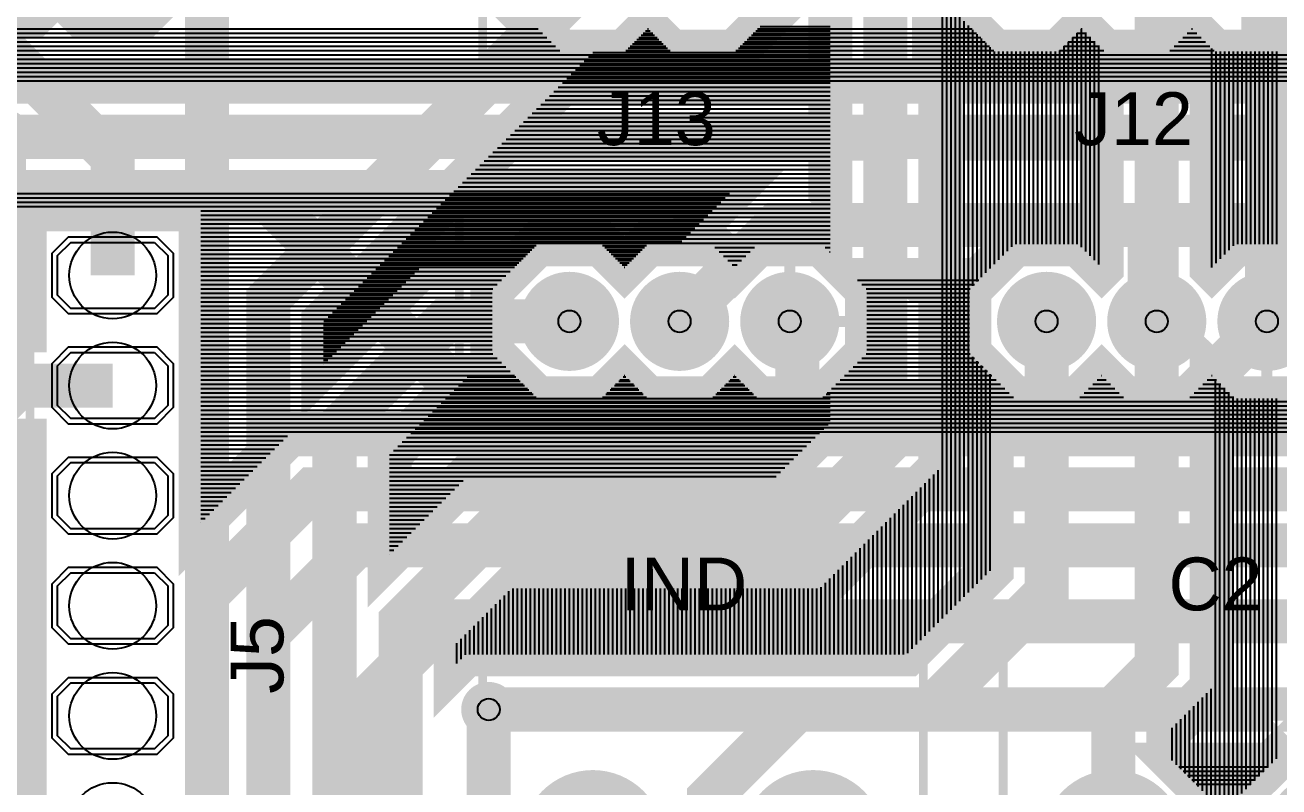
# Model space of a CAD drawing. Header units: centimetres. Extents: x -8.5 to 3.6, y -5.7 to 3.3.
# Drawn here: x -3.609 to -0.718, y 0.126 to 1.883 of the extents above; entities that cross this region are included whole.
import ezdxf

# ---------------------------------------------------------------- set-up
doc = ezdxf.new("R2010")
doc.units = ezdxf.units.CM
doc.layers.get('0').update_dxf_attribs({"linetype": 'CONTINUOUS'})

# ---------------------------------------------------------------- blocks, each defined once
blk = doc.blocks.new('EPAD')
at = {"const_width": 0.5}
blk.add_lwpolyline([(-0.25, 0, 1), (0.25, 0, 1)], format="xyb", close=True, dxfattribs=at)

msp = doc.modelspace()

# ---------------------------------------------------------------- linework, layer by layer
for points, const_width in [([(-1.886, -3.297), (-1.6256, -3.297), (-1.4224, -3.0938), (-1.4224, -0.508), (-2.54, -0.508), (-2.7432, -0.3048), (-2.7432, 0.508), (-2.54, 0.7112), (-1.8288, 0.7112), (-1.6256, 0.9144), (-1.6256, 2.54), (-1.905862, 2.820262), (-5.947, 2.820262), (-5.947, 2.322)], 0.1016), ([(-1.477799, 2.073647), (-1.477799, 1.926353), (-1.373647, 1.822201), (-1.226353, 1.822201), (-1.173, 1.875554), (-1.126999, 1.829553), (-1.126999, 1.324447), (-1.127, 1.324446), (-1.180353, 1.377799), (-1.327647, 1.377799), (-1.431799, 1.273647), (-1.431799, 1.126353), (-1.380999, 1.075553), (-1.380999, 0.627403), (-1.576604, 0.431798), (-2.592605, 0.431799), (-2.616201, 0.408203), (-2.616201, 0.455397), (-2.487397, 0.584201), (-1.776197, 0.584201), (-1.498601, 0.861797), (-1.498601, 2.592603)], 0.1016), ([(-1.752599, 2.487397), (-1.752599, 1.358045), (-1.772353, 1.377799), (-1.919647, 1.377799), (-1.973, 1.324446), (-2.026353, 1.377799), (-2.173647, 1.377799), (-2.227, 1.324446), (-2.280353, 1.377799), (-2.427647, 1.377799), (-2.478448, 1.326998), (-2.694204, 1.326998), (-2.921001, 1.100201), (-2.921001, 1.199397), (-2.298197, 1.822201), (-2.226353, 1.822201), (-2.173, 1.875554), (-2.119647, 1.822201), (-1.972353, 1.822201), (-1.868201, 1.926353), (-1.868201, 2.073647)], 0.1016), ([(-3.729386, 1.902901), (-3.592614, 1.902901), (-3.534, 1.961515), (-3.475386, 1.902901), (-3.338614, 1.902901), (-3.241901, 1.999614), (-3.241901, 2.136386), (-3.300515, 2.195), (-3.241901, 2.253614), (-3.241901, 2.390386), (-3.264516, 2.413001), (1.572997, 2.413001), (1.701801, 2.284197)], 0.1016), ([(-2.554, 1.746), (-1.792, 1.746), (-1.792, 2.381), (-2.554, 2.381), (-2.554, 1.746)], 0.02032), ([(-2.554, 1.746), (-1.792, 1.746), (-1.792, 2.381), (-2.554, 2.381), (-2.554, 1.746)], 0.02032), ([(-1.554, 1.746), (-0.538, 1.746), (-0.538, 2.381), (-1.554, 2.381), (-1.554, 1.746)], 0.02032), ([(-1.554, 1.746), (-0.538, 1.746), (-0.538, 2.381), (-1.554, 2.381), (-1.554, 1.746)], 0.02032), ([(1.701801, 2.284197), (1.701801, 1.357645), (1.681647, 1.377799), (1.534353, 1.377799), (1.481, 1.324446), (1.427647, 1.377799), (1.355803, 1.377799), (1.184203, 1.549399), (-0.201397, 1.549399), (-0.177801, 1.572995), (-0.177801, 1.678205), (-0.252195, 1.752599), (-3.710205, 1.752599)], 0.1016), ([(-3.407, -0.218), (-3.1894, -0.218), (-3.1894, 2.032), (-2.9862, 2.2352), (-2.2812, 2.2352), (-2.046, 2)], 0.1016), ([(-1.868201, 2.073647), (-1.868201, 1.926353), (-1.972353, 1.822201), (-2.119647, 1.822201), (-2.173, 1.875554), (-2.226353, 1.822201), (-2.373647, 1.822201), (-2.477799, 1.926353), (-2.477799, 2.073647), (-2.373647, 2.177799), (-2.226353, 2.177799), (-2.173, 2.124446), (-2.119647, 2.177799), (-1.972353, 2.177799), (-1.868201, 2.073647)], 0.1016), ([(-0.614201, 2.073647), (-0.614201, 1.926353), (-0.718353, 1.822201), (-0.865647, 1.822201), (-0.919, 1.875554), (-0.972353, 1.822201), (-1.119647, 1.822201), (-1.173, 1.875554), (-1.226353, 1.822201), (-1.373647, 1.822201), (-1.477799, 1.926353), (-1.477799, 2.073647), (-1.373647, 2.177799), (-1.226353, 2.177799), (-1.173, 2.124446), (-1.119647, 2.177799), (-0.972353, 2.177799), (-0.919, 2.124446), (-0.865647, 2.177799), (-0.718353, 2.177799), (-0.614201, 2.073647)], 0.1016), ([(-2.3, 2), (-3.048, 1.252), (-3.048, -0.472), (-3.407, -0.472)], 0.1016), ([(-1, 1.2), (-1, 1.954), (-1.046, 2)], 0.1016), ([(-0.634999, 1.340445), (-0.672353, 1.377799), (-0.819647, 1.377799), (-0.873, 1.324446), (-0.873001, 1.324447), (-0.873001, 1.829555), (-0.865647, 1.822201), (-0.718353, 1.822201), (-0.634999, 1.905555), (-0.634999, 1.340445)], 0.1016), ([(-0.746, 1.2), (-0.746, 1.954), (-0.792, 2)], 0.1016), ([(-0.792, 1.822201), (-0.792, 2)], 0.0254), ([(-0.792, 1.822201), (-0.792, 2)], 0.0254), ([(-5.17, 1.5), (-5.17, 1.8288), (-3.6576, 1.8288), (-3.407, 1.5782), (-3.407, 1.306)], 0.1016), ([(-3.6576, 1.6256), (-3.6576, 1.016), (-5.3, -0.6264), (-5.3, -5.1)], 0.1016), ([(-0.3048, 1.6256), (-3.6576, 1.6256)], 0.1016), ([(-2.608, 0.946), (-1.592, 0.946), (-1.592, 1.581), (-2.608, 1.581), (-2.608, 0.946)], 0.02032), ([(-2.608, 0.946), (-1.592, 0.946), (-1.592, 1.581), (-2.608, 1.581), (-2.608, 0.946)], 0.02032), ([(-1.508, 0.946), (-0.492, 0.946), (-0.492, 1.581), (-1.508, 1.581), (-1.508, 0.946)], 0.02032), ([(-1.508, 0.946), (-0.492, 0.946), (-0.492, 1.581), (-1.508, 1.581), (-1.508, 0.946)], 0.02032), ([(-4.662, 1.5), (-4.662, 1.2192), (-3.8608, 1.2192), (-3.6015, 1.4785), (-3.048, 1.4785), (-2.5855, 1.016), (-1.8288, 1.016)], 0.1016), ([(-3.710205, 1.498601), (-1.981001, 1.498601), (-2.101803, 1.377799), (-2.173647, 1.377799), (-2.227, 1.324446), (-2.280353, 1.377799), (-2.427647, 1.377799), (-2.531799, 1.273647), (-2.531799, 1.126353), (-2.427647, 1.022201), (-2.280353, 1.022201), (-2.227, 1.075554), (-2.173647, 1.022201), (-2.026353, 1.022201), (-1.973, 1.075554), (-1.919647, 1.022201), (-1.772353, 1.022201), (-1.668201, 1.126353), (-1.668201, 1.273647), (-1.689955, 1.295401), (-1.410045, 1.295401), (-1.431799, 1.273647), (-1.431799, 1.126353), (-1.327647, 1.022201), (-1.180353, 1.022201), (-1.127, 1.075554), (-1.073647, 1.022201), (-0.926353, 1.022201), (-0.873, 1.075554), (-0.819647, 1.022201), (-0.672353, 1.022201), (-0.568201, 1.126353)], 0.1016), ([(0.372997, 0.939799), (-2.999003, 0.939799), (-3.203801, 0.735001), (-3.203801, 1.458399), (-3.610199, 1.458399), (-3.610199, 1.178999), (-4.696197, 1.178999)], 0.1016), ([(-2.608, 1.454), (-1.592, 1.454)], 0.02032), ([(-2.608, 1.454), (-1.592, 1.454)], 0.02032), ([(-1.016, 1.4224), (-1.8776, 1.4224), (-2.1, 1.2)], 0.1016), ([(-1.508, 1.454), (-0.492, 1.454)], 0.02032), ([(-1.508, 1.454), (-0.492, 1.454)], 0.02032), ([(-1.016, 1.4224), (0.154001, 1.4224)], 0.1016), ([(-1.016, 1.2192), (-1.016, 1.4224)], 0.1016), ([(-3.5975, -0.599), (-3.2165, -0.599), (-3.2165, 1.433), (-3.5975, 1.433), (-3.5975, -0.599)], 0.02032), ([(-3.5975, -0.599), (-3.2165, -0.599), (-3.2165, 1.433), (-3.5975, 1.433), (-3.5975, -0.599)], 0.02032), ([(-1.846, 1.377799), (-1.846, 1.2)], 0.0254), ([(-0.746, 1.377799), (-0.746, 1.2)], 0.0254), ([(-4.916, 1.2192), (-4.7488, 1.052), (-3.407, 1.052)], 0.1016), ([(-2.354, 1.2), (-2.6416, 1.2), (-2.8956, 0.946), (-2.8956, -0.6551), (-4.3688, -0.6551), (-4.3688, -1.1176), (-4.1656, -1.3208), (-3.8608, -1.3208), (-3.6576, -1.524), (-3.6576, -2.504), (-3.407, -2.504)], 0.1016), ([(1.1, 1.2), (0.8128, 1.2), (0.4256, 0.8128), (-2.9464, 0.8128), (-3.1894, 0.5698), (-3.1894, -0.6364), (-3.7592, -0.6364), (-3.9624, -0.8396), (-3.9624, -1.524), (-3.7444, -1.742), (-3.407, -1.742)], 0.1016), ([(2.3, 1.2), (2.3, 0.9144), (2.06905, 0.68345), (-2.8448, 0.68345), (-3.048, 0.48025), (-3.048, -0.7754), (-3.556, -0.7754), (-3.7592, -0.9786), (-3.7592, -1.488), (-3.407, -1.488)], 0.1016), ([(-2.54, 0.3048), (-1.524, 0.3048), (-1.254, 0.5748), (-1.254, 1.2)], 0.1016), ([(-1.8288, 1.2), (-1.846, 1.2)], 0.1016), ([(-0.746, 1.2), (-0.93, 1.016), (-1.8288, 1.016)], 0.1016), ([(-1.8288, 1.2), (-1.8288, 1.016)], 0.1016), ([(-1, 1.2), (-1, 0.4064), (-1.1, 0.3064), (-1.1, 0)], 0.1016), ([(-1, 1.2), (-1.016, 1.2), (-1.016, 1.2192)], 0.1016), ([(-1.668201, 1.2), (-1.846, 1.2)], 0.0254), ([(-1.846, 1.022201), (-1.846, 1.2)], 0.0254), ([(-1.846, 1.022201), (-1.846, 1.2)], 0.0254), ([(-0.819647, 1.022201), (-0.672353, 1.022201), (-0.634999, 1.059555), (-0.634999, 0.252195), (-0.611403, 0.228599), (-0.686689, 0.228599), (-0.820599, 0.094689), (-0.820599, -0.094689), (-0.737487, -0.177801), (-0.763803, -0.177801), (-0.9144, -0.328398), (-1.014199, -0.228599), (-1.005311, -0.228599), (-0.871401, -0.094689), (-0.871401, 0.094689), (-0.973001, 0.196289), (-0.973001, 0.253797), (-0.873002, 0.353796), (-0.873002, 0.4064), (-0.873, 1.075554), (-0.819647, 1.022201)], 0.1016), ([(-0.568201, 1.2), (-0.746, 1.2)], 0.0254), ([(-0.746, 1.022201), (-0.746, 1.2)], 0.0254), ([(-0.746, 1.022201), (-0.746, 1.2)], 0.0254), ([(-1.919647, 1.022201), (-1.772353, 1.022201), (-1.752599, 1.041955), (-1.752599, 0.967003), (-1.881403, 0.838199), (-2.592603, 0.838199), (-2.768601, 0.662201), (-2.768601, 0.893397), (-2.588996, 1.073002), (-2.478448, 1.073002), (-2.427647, 1.022201), (-2.280353, 1.022201), (-2.227, 1.075554), (-2.173647, 1.022201), (-2.026353, 1.022201), (-1.973, 1.075554), (-1.919647, 1.022201)], 0.1016), ([(-4.801403, 0.925001), (-3.610199, 0.925001), (-3.610199, -0.509401), (-3.811803, -0.509401)], 0.1016), ([(0.1016, 0.508), (-2.6416, 0.508), (-2.8448, 0.3048), (-2.8448, -0.9144), (-3.1496, -1.2192), (-3.1496, -1.996), (-3.407, -1.996)], 0.1016), ([(-2.554, 0.508), (-2.554, -0.508)], 0.02032), ([(-2.554, 0.508), (-1.538, 0.508)], 0.02032), ([(-2.554, 0.508), (-2.554, -0.508)], 0.02032), ([(-2.554, 0.508), (-1.538, 0.508)], 0.02032), ([(-1.538, 0.508), (-1.538, -0.508)], 0.02032), ([(-1.538, 0.508), (-1.538, -0.508)], 0.02032), ([(-1.354, 0.508), (-1.354, -0.508)], 0.02032), ([(-1.354, 0.508), (-0.338, 0.508)], 0.02032), ([(-1.354, 0.508), (-1.354, -0.508)], 0.02032), ([(-1.354, 0.508), (-0.338, 0.508)], 0.02032), ([(-2.54, 0.3048), (-2.54, -1.1176), (-2.9464, -1.524), (-2.9464, -2.032), (-3.1644, -2.25), (-3.407, -2.25)], 0.1016), ([(-0.508, 0.3048), (-1.8288, 0.3048), (-2.032, 0.1016), (-2.032, -0.508), (-2.3368, -0.8128), (-2.3368, -1.524)], 0.1016), ([(-0.871401, -0.094689), (-0.871401, 0.094689), (-0.954513, 0.177801), (-0.737487, 0.177801), (-0.820599, 0.094689), (-0.820599, -0.094689)], 0.1016)]:
    msp.add_lwpolyline(points, dxfattribs=dict(const_width=const_width))
for points in [[(-1.493801, 0.514601), (-1.493801, 2.83094)], [(-1.483801, 0.524601), (-1.483801, 2.83094)], [(-1.473801, 0.534601), (-1.473801, 1.922355)], [(-1.463801, 0.544601), (-1.463801, 1.912355)], [(-1.914353, 1.880201), (-1.752599, 1.880201)], [(-1.453801, 0.554601), (-1.453801, 1.902355)], [(-1.443801, 0.564601), (-1.443801, 1.892355)], [(-1.433801, 0.574601), (-1.433801, 1.882355)], [(-3.948952, 1.854446), (-2.405892, 1.854446)], [(-3.938952, 1.864446), (-2.415892, 1.864446)], [(-3.928952, 1.874446), (-2.425892, 1.874446)], [(-2.198353, 1.850201), (-2.147647, 1.850201)], [(-2.194108, 1.854446), (-2.151892, 1.854446)], [(-2.188353, 1.860201), (-2.157647, 1.860201)], [(-2.184108, 1.864446), (-2.161892, 1.864446)], [(-2.178353, 1.870201), (-2.167647, 1.870201)], [(-2.174108, 1.874446), (-2.171892, 1.874446)], [(-1.944353, 1.850201), (-1.752599, 1.850201)], [(-1.940108, 1.854446), (-1.405892, 1.854446)], [(-1.934353, 1.860201), (-1.752599, 1.860201)], [(-1.930108, 1.864446), (-1.415892, 1.864446)], [(-1.924353, 1.870201), (-1.752599, 1.870201)], [(-1.920108, 1.874446), (-1.425892, 1.874446)], [(-1.423801, 1.281645), (-1.423801, 1.872355)], [(-1.413801, 1.291645), (-1.413801, 1.862355)], [(-1.403801, 1.301645), (-1.403801, 1.852355)], [(-1.194108, 1.854446), (-1.151892, 1.854446)], [(-1.193801, 1.377799), (-1.193801, 1.854753)], [(-1.184108, 1.864446), (-1.161892, 1.864446)], [(-1.183801, 1.377799), (-1.183801, 1.864753)], [(-1.174108, 1.874446), (-1.171892, 1.874446)], [(-1.173801, 1.371247), (-1.173801, 1.874753)], [(-1.163801, 1.361247), (-1.163801, 1.866355)], [(-1.153801, 1.351247), (-1.153801, 1.856355)], [(-0.940108, 1.854446), (-0.897892, 1.854446)], [(-0.930108, 1.864446), (-0.907892, 1.864446)], [(-0.920108, 1.874446), (-0.917892, 1.874446)], [(-3.978952, 1.824446), (-2.375892, 1.824446)], [(-3.968952, 1.834446), (-2.385892, 1.834446)], [(-3.958952, 1.844446), (-2.395892, 1.844446)], [(-2.224108, 1.824446), (-2.121892, 1.824446)], [(-2.218353, 1.830201), (-2.127647, 1.830201)], [(-2.214108, 1.834446), (-2.131892, 1.834446)], [(-2.208353, 1.840201), (-2.137647, 1.840201)], [(-2.204108, 1.844446), (-2.141892, 1.844446)], [(-1.970108, 1.824446), (-1.375892, 1.824446)], [(-1.964353, 1.830201), (-1.752599, 1.830201)], [(-1.960108, 1.834446), (-1.385892, 1.834446)], [(-1.954353, 1.840201), (-1.752599, 1.840201)], [(-1.950108, 1.844446), (-1.395892, 1.844446)], [(-1.393801, 1.311645), (-1.393801, 1.842355)], [(-1.383801, 1.321645), (-1.383801, 1.832355)], [(-1.373801, 1.331645), (-1.373801, 1.822355)], [(-1.363801, 1.341645), (-1.363801, 1.822201)], [(-1.353801, 1.351645), (-1.353801, 1.822201)], [(-1.343801, 1.361645), (-1.343801, 1.822201)], [(-1.333801, 1.371645), (-1.333801, 1.822201)], [(-1.323801, 1.377799), (-1.323801, 1.822201)], [(-1.313801, 1.377799), (-1.313801, 1.822201)], [(-1.303801, 1.377799), (-1.303801, 1.822201)], [(-1.293801, 1.377799), (-1.293801, 1.822201)], [(-1.283801, 1.377799), (-1.283801, 1.822201)], [(-1.273801, 1.377799), (-1.273801, 1.822201)], [(-1.263801, 1.377799), (-1.263801, 1.822201)], [(-1.253801, 1.377799), (-1.253801, 1.822201)], [(-1.243801, 1.377799), (-1.243801, 1.822201)], [(-1.233801, 1.377799), (-1.233801, 1.822201)], [(-1.224108, 1.824446), (-1.121892, 1.824446)], [(-1.223801, 1.377799), (-1.223801, 1.824753)], [(-1.214108, 1.834446), (-1.131892, 1.834446)], [(-1.213801, 1.377799), (-1.213801, 1.834753)], [(-1.204108, 1.844446), (-1.141892, 1.844446)], [(-1.203801, 1.377799), (-1.203801, 1.844753)], [(-1.143801, 1.341247), (-1.143801, 1.846355)], [(-1.133801, 1.331247), (-1.133801, 1.836355)], [(-0.970108, 1.824446), (-0.867892, 1.824446)], [(-0.960108, 1.834446), (-0.877892, 1.834446)], [(-0.950108, 1.844446), (-0.887892, 1.844446)], [(-0.873001, 1.324447), (-0.873001, 1.829555)], [(-0.863001, 1.334445), (-0.863001, 1.822201)], [(-0.853001, 1.344445), (-0.853001, 1.822201)], [(-0.843001, 1.354445), (-0.843001, 1.822201)], [(-0.833001, 1.364445), (-0.833001, 1.822201)], [(-0.823001, 1.374445), (-0.823001, 1.822201)], [(-0.813001, 1.377799), (-0.813001, 1.822201)], [(-0.803001, 1.377799), (-0.803001, 1.822201)], [(-0.793001, 1.377799), (-0.793001, 1.822201)], [(-0.783001, 1.377799), (-0.783001, 1.822201)], [(-0.773001, 1.377799), (-0.773001, 1.822201)], [(-0.763001, 1.377799), (-0.763001, 1.822201)], [(-0.753001, 1.377799), (-0.753001, 1.822201)], [(-0.743001, 1.377799), (-0.743001, 1.822201)], [(-0.733001, 1.377799), (-0.733001, 1.822201)], [(-0.723001, 1.377799), (-0.723001, 1.822201)], [(-4.008952, 1.794446), (1.701801, 1.794446)], [(-3.998952, 1.804446), (1.701801, 1.804446)], [(-3.988952, 1.814446), (1.701801, 1.814446)], [(-2.320197, 1.800201), (-1.752599, 1.800201)], [(-2.310197, 1.810201), (-1.752599, 1.810201)], [(-2.300197, 1.820201), (-1.752599, 1.820201)], [(-4.038952, 1.764446), (1.701801, 1.764446)], [(-4.028952, 1.774446), (1.701801, 1.774446)], [(-4.018952, 1.784446), (1.701801, 1.784446)], [(-2.350197, 1.770201), (-1.752599, 1.770201)], [(-2.340197, 1.780201), (-1.752599, 1.780201)], [(-2.330197, 1.790201), (-1.752599, 1.790201)], [(-4.048952, 1.754446), (1.701801, 1.754446)], [(-2.380197, 1.740201), (-1.752599, 1.740201)], [(-2.370197, 1.750201), (-1.752599, 1.750201)], [(-2.360197, 1.760201), (-1.752599, 1.760201)], [(-2.410197, 1.710201), (-1.752599, 1.710201)], [(-2.400197, 1.720201), (-1.752599, 1.720201)], [(-2.390197, 1.730201), (-1.752599, 1.730201)], [(-2.440197, 1.680201), (-1.752599, 1.680201)], [(-2.430197, 1.690201), (-1.752599, 1.690201)], [(-2.420197, 1.700201), (-1.752599, 1.700201)], [(-2.470197, 1.650201), (-1.752599, 1.650201)], [(-2.460197, 1.660201), (-1.752599, 1.660201)], [(-2.450197, 1.670201), (-1.752599, 1.670201)], [(-2.500197, 1.620201), (-1.752599, 1.620201)], [(-2.490197, 1.630201), (-1.752599, 1.630201)], [(-2.480197, 1.640201), (-1.752599, 1.640201)], [(-2.530197, 1.590201), (-1.752599, 1.590201)], [(-2.520197, 1.600201), (-1.752599, 1.600201)], [(-2.510197, 1.610201), (-1.752599, 1.610201)], [(-2.550197, 1.570201), (-1.752599, 1.570201)], [(-2.540197, 1.580201), (-1.752599, 1.580201)], [(-2.580197, 1.540201), (-1.752599, 1.540201)], [(-2.570197, 1.550201), (-1.752599, 1.550201)], [(-2.560197, 1.560201), (-1.752599, 1.560201)], [(-2.610197, 1.510201), (-1.752599, 1.510201)], [(-2.600197, 1.520201), (-1.752599, 1.520201)], [(-2.590197, 1.530201), (-1.752599, 1.530201)], [(-3.747601, 1.495001), (-1.984601, 1.495001)], [(-3.747601, 1.485001), (-1.994601, 1.485001)], [(-3.747601, 1.475001), (-2.004601, 1.475001)], [(-2.640197, 1.480201), (-1.752599, 1.480201)], [(-2.630197, 1.490201), (-1.752599, 1.490201)], [(-2.620197, 1.500201), (-1.752599, 1.500201)], [(-3.747601, 1.465001), (-2.014601, 1.465001)], [(-3.203801, 1.455001), (-2.024601, 1.455001)], [(-2.670197, 1.450201), (-1.752599, 1.450201)], [(-2.660197, 1.460201), (-1.752599, 1.460201)], [(-2.650197, 1.470201), (-1.752599, 1.470201)], [(-3.203801, 1.445001), (-2.034601, 1.445001)], [(-3.203801, 1.435001), (-2.044601, 1.435001)], [(-3.203801, 1.425001), (-2.054601, 1.425001)], [(-2.700197, 1.420201), (-1.752599, 1.420201)], [(-2.690197, 1.430201), (-1.752599, 1.430201)], [(-2.680197, 1.440201), (-1.752599, 1.440201)], [(-3.203801, 1.415001), (-2.064601, 1.415001)], [(-3.203801, 1.405001), (-2.074601, 1.405001)], [(-3.203801, 1.395001), (-2.084601, 1.395001)], [(-2.730197, 1.390201), (-1.752599, 1.390201)], [(-2.720197, 1.400201), (-1.752599, 1.400201)], [(-2.710197, 1.410201), (-1.752599, 1.410201)], [(-3.203801, 1.385001), (-2.094601, 1.385001)], [(-3.203801, 1.375001), (-2.430445, 1.375001)], [(-3.203801, 1.365001), (-2.440445, 1.365001)], [(-2.760197, 1.360201), (-2.445245, 1.360201)], [(-2.750197, 1.370201), (-2.435245, 1.370201)], [(-2.740197, 1.380201), (-1.752599, 1.380201)], [(-2.277555, 1.375001), (-2.176445, 1.375001)], [(-2.272755, 1.370201), (-2.181245, 1.370201)], [(-2.267555, 1.365001), (-2.186445, 1.365001)], [(-2.262755, 1.360201), (-2.191245, 1.360201)], [(-2.018755, 1.370201), (-1.927245, 1.370201)], [(-2.008755, 1.360201), (-1.937245, 1.360201)], [(-1.764755, 1.370201), (-1.752599, 1.370201)], [(-1.754755, 1.360201), (-1.752599, 1.360201)], [(-3.203801, 1.355001), (-2.450445, 1.355001)], [(-3.203801, 1.345001), (-2.460445, 1.345001)], [(-3.203801, 1.335001), (-2.470445, 1.335001)], [(-2.790197, 1.330201), (-2.475245, 1.330201)], [(-2.780197, 1.340201), (-2.465245, 1.340201)], [(-2.770197, 1.350201), (-2.455245, 1.350201)], [(-2.257555, 1.355001), (-2.196445, 1.355001)], [(-2.252755, 1.350201), (-2.201245, 1.350201)], [(-2.247555, 1.345001), (-2.206445, 1.345001)], [(-2.242755, 1.340201), (-2.211245, 1.340201)], [(-2.237555, 1.335001), (-2.216445, 1.335001)], [(-2.232755, 1.330201), (-2.221245, 1.330201)], [(-1.998755, 1.350201), (-1.947245, 1.350201)], [(-1.988755, 1.340201), (-1.957245, 1.340201)], [(-1.978755, 1.330201), (-1.967245, 1.330201)], [(-3.203801, 1.325001), (-2.480445, 1.325001)], [(-3.203801, 1.315001), (-2.490445, 1.315001)], [(-3.203801, 1.305001), (-2.500445, 1.305001)], [(-2.810197, 1.310201), (-2.711001, 1.310201)], [(-2.800197, 1.320201), (-2.701001, 1.320201)], [(-2.227555, 1.325001), (-2.226445, 1.325001)], [(-3.203801, 1.295001), (-2.510445, 1.295001)], [(-3.203801, 1.285001), (-2.520445, 1.285001)], [(-3.203801, 1.275001), (-2.530445, 1.275001)], [(-2.840197, 1.280201), (-2.741001, 1.280201)], [(-2.830197, 1.290201), (-2.731001, 1.290201)], [(-2.820197, 1.300201), (-2.721001, 1.300201)], [(-1.689555, 1.295001), (-1.410445, 1.295001)], [(-1.679555, 1.285001), (-1.420445, 1.285001)], [(-1.669555, 1.275001), (-1.430445, 1.275001)], [(-3.203801, 1.265001), (-2.531799, 1.265001)], [(-3.203801, 1.255001), (-2.531799, 1.255001)], [(-3.203801, 1.245001), (-2.531799, 1.245001)], [(-2.870197, 1.250201), (-2.771001, 1.250201)], [(-2.860197, 1.260201), (-2.761001, 1.260201)], [(-2.850197, 1.270201), (-2.751001, 1.270201)], [(-1.668201, 1.265001), (-1.431799, 1.265001)], [(-1.668201, 1.255001), (-1.431799, 1.255001)], [(-1.668201, 1.245001), (-1.431799, 1.245001)], [(-3.203801, 1.235001), (-2.531799, 1.235001)], [(-3.203801, 1.225001), (-2.531799, 1.225001)], [(-3.203801, 1.215001), (-2.531799, 1.215001)], [(-2.900197, 1.220201), (-2.801001, 1.220201)], [(-2.890197, 1.230201), (-2.791001, 1.230201)], [(-2.880197, 1.240201), (-2.781001, 1.240201)], [(-1.668201, 1.235001), (-1.431799, 1.235001)], [(-1.668201, 1.225001), (-1.431799, 1.225001)], [(-1.668201, 1.215001), (-1.431799, 1.215001)], [(-3.203801, 1.205001), (-2.531799, 1.205001)], [(-3.203801, 1.195001), (-2.531799, 1.195001)], [(-2.921001, 1.190201), (-2.831001, 1.190201)], [(-2.920197, 1.200201), (-2.821001, 1.200201)], [(-2.910197, 1.210201), (-2.811001, 1.210201)], [(-1.668201, 1.205001), (-1.431799, 1.205001)], [(-1.668201, 1.195001), (-1.431799, 1.195001)], [(-3.203801, 1.185001), (-2.531799, 1.185001)], [(-3.203801, 1.175001), (-2.531799, 1.175001)], [(-3.203801, 1.165001), (-2.531799, 1.165001)], [(-2.921001, 1.180201), (-2.841001, 1.180201)], [(-2.921001, 1.170201), (-2.851001, 1.170201)], [(-2.921001, 1.160201), (-2.861001, 1.160201)], [(-1.668201, 1.185001), (-1.431799, 1.185001)], [(-1.668201, 1.175001), (-1.431799, 1.175001)], [(-1.668201, 1.165001), (-1.431799, 1.165001)], [(-3.203801, 1.155001), (-2.531799, 1.155001)], [(-3.203801, 1.145001), (-2.531799, 1.145001)], [(-3.203801, 1.135001), (-2.531799, 1.135001)], [(-2.921001, 1.150201), (-2.871001, 1.150201)], [(-2.921001, 1.140201), (-2.881001, 1.140201)], [(-2.921001, 1.130201), (-2.891001, 1.130201)], [(-1.668201, 1.155001), (-1.431799, 1.155001)], [(-1.668201, 1.145001), (-1.431799, 1.145001)], [(-1.668201, 1.135001), (-1.431799, 1.135001)], [(-3.203801, 1.125001), (-2.530447, 1.125001)], [(-3.203801, 1.115001), (-2.520447, 1.115001)], [(-3.203801, 1.105001), (-2.510447, 1.105001)], [(-2.921001, 1.120201), (-2.901001, 1.120201)], [(-2.921001, 1.110201), (-2.911001, 1.110201)], [(-2.921001, 1.100201), (-2.921001, 1.100201)], [(-1.689553, 1.105001), (-1.410447, 1.105001)], [(-1.679553, 1.115001), (-1.420447, 1.115001)], [(-1.669553, 1.125001), (-1.430447, 1.125001)], [(-1.423801, 0.584601), (-1.423801, 1.118355)], [(-1.413801, 0.594601), (-1.413801, 1.108355)], [(-3.203801, 1.095001), (-2.500447, 1.095001)], [(-3.203801, 1.085001), (-2.490447, 1.085001)], [(-3.203801, 1.075001), (-2.480447, 1.075001)], [(-2.589797, 1.072201), (-2.477647, 1.072201)], [(-2.230353, 1.072201), (-2.223647, 1.072201)], [(-2.227553, 1.075001), (-2.226447, 1.075001)], [(-2.227, 1.075554), (-2.227, 1.075554)], [(-1.976353, 1.072201), (-1.969647, 1.072201)], [(-1.973553, 1.075001), (-1.972447, 1.075001)], [(-1.973, 1.075554), (-1.973, 1.075554)], [(-1.719553, 1.075001), (-1.380447, 1.075001)], [(-1.709553, 1.085001), (-1.390447, 1.085001)], [(-1.699553, 1.095001), (-1.400447, 1.095001)], [(-1.403801, 0.604601), (-1.403801, 1.098355)], [(-1.393801, 0.614601), (-1.393801, 1.088355)], [(-1.383801, 0.624601), (-1.383801, 1.078355)], [(-1.127553, 1.075001), (-1.126447, 1.075001)], [(-0.873553, 1.075001), (-0.872447, 1.075001)], [(-3.203801, 1.065001), (-2.470447, 1.065001)], [(-3.203801, 1.055001), (-2.460447, 1.055001)], [(-3.203801, 1.045001), (-2.450447, 1.045001)], [(-2.619797, 1.042201), (-2.447647, 1.042201)], [(-2.609797, 1.052201), (-2.457647, 1.052201)], [(-2.599797, 1.062201), (-2.467647, 1.062201)], [(-2.260353, 1.042201), (-2.193647, 1.042201)], [(-2.257553, 1.045001), (-2.196447, 1.045001)], [(-2.250353, 1.052201), (-2.203647, 1.052201)], [(-2.247553, 1.055001), (-2.206447, 1.055001)], [(-2.240353, 1.062201), (-2.213647, 1.062201)], [(-2.237553, 1.065001), (-2.216447, 1.065001)], [(-2.006353, 1.042201), (-1.939647, 1.042201)], [(-2.003553, 1.045001), (-1.942447, 1.045001)], [(-1.996353, 1.052201), (-1.949647, 1.052201)], [(-1.993553, 1.055001), (-1.952447, 1.055001)], [(-1.986353, 1.062201), (-1.959647, 1.062201)], [(-1.983553, 1.065001), (-1.962447, 1.065001)], [(-1.749553, 1.045001), (-1.350447, 1.045001)], [(-1.739553, 1.055001), (-1.360447, 1.055001)], [(-1.729553, 1.065001), (-1.370447, 1.065001)], [(-1.157553, 1.045001), (-1.096447, 1.045001)], [(-1.147553, 1.055001), (-1.106447, 1.055001)], [(-1.137553, 1.065001), (-1.116447, 1.065001)], [(-0.903553, 1.045001), (-0.842447, 1.045001)], [(-0.893553, 1.055001), (-0.852447, 1.055001)], [(-0.883553, 1.065001), (-0.862447, 1.065001)], [(-0.864199, -0.278197), (-0.864199, 1.066753)], [(-0.854199, -0.268197), (-0.854199, 1.056753)], [(-0.844199, -0.258197), (-0.844199, 1.046753)], [(-3.203801, 1.035001), (-2.440447, 1.035001)], [(-3.203801, 1.025001), (-2.430447, 1.025001)], [(-3.203801, 1.015001), (0.448199, 1.015001)], [(-2.649797, 1.012201), (-1.752599, 1.012201)], [(-2.639797, 1.022201), (-1.752599, 1.022201)], [(-2.629797, 1.032201), (-2.437647, 1.032201)], [(-2.277553, 1.025001), (-2.176447, 1.025001)], [(-2.270353, 1.032201), (-2.183647, 1.032201)], [(-2.267553, 1.035001), (-2.186447, 1.035001)], [(-2.023553, 1.025001), (-1.922447, 1.025001)], [(-2.016353, 1.032201), (-1.929647, 1.032201)], [(-2.013553, 1.035001), (-1.932447, 1.035001)], [(-1.769553, 1.025001), (-1.330447, 1.025001)], [(-1.762353, 1.032201), (-1.752599, 1.032201)], [(-1.759553, 1.035001), (-1.340447, 1.035001)], [(-1.177553, 1.025001), (-1.076447, 1.025001)], [(-1.167553, 1.035001), (-1.086447, 1.035001)], [(-0.923553, 1.025001), (-0.822447, 1.025001)], [(-0.913553, 1.035001), (-0.832447, 1.035001)], [(-0.834199, -0.248197), (-0.834199, 1.036753)], [(-0.824199, -0.238197), (-0.824199, 1.026753)], [(-0.814199, 0.101089), (-0.814199, 1.022201)], [(-0.804199, 0.111089), (-0.804199, 1.022201)], [(-0.794199, 0.121089), (-0.794199, 1.022201)], [(-0.784199, 0.131089), (-0.784199, 1.022201)], [(-0.774199, 0.141089), (-0.774199, 1.022201)], [(-0.764199, 0.151089), (-0.764199, 1.022201)], [(-0.754199, 0.161089), (-0.754199, 1.022201)], [(-0.744199, 0.171089), (-0.744199, 1.022201)], [(-0.734199, 0.181089), (-0.734199, 1.022201)], [(-0.724199, 0.191089), (-0.724199, 1.022201)], [(-3.203801, 1.005001), (0.438199, 1.005001)], [(-3.203801, 0.995001), (0.428199, 0.995001)], [(-3.203801, 0.985001), (0.418199, 0.985001)], [(-2.669797, 0.992201), (-1.752599, 0.992201)], [(-2.659797, 1.002201), (-1.752599, 1.002201)], [(-3.203801, 0.975001), (0.408199, 0.975001)], [(-3.203801, 0.965001), (0.398199, 0.965001)], [(-3.203801, 0.955001), (0.388199, 0.955001)], [(-2.699797, 0.962201), (-1.757401, 0.962201)], [(-2.689797, 0.972201), (-1.752599, 0.972201)], [(-2.679797, 0.982201), (-1.752599, 0.982201)], [(-3.203801, 0.945001), (0.378199, 0.945001)], [(-3.203801, 0.935001), (-3.003801, 0.935001)], [(-3.203801, 0.925001), (-3.013801, 0.925001)], [(-2.729797, 0.932201), (-1.787401, 0.932201)], [(-2.719797, 0.942201), (-1.777401, 0.942201)], [(-2.709797, 0.952201), (-1.767401, 0.952201)], [(-3.203801, 0.915001), (-3.023801, 0.915001)], [(-3.203801, 0.905001), (-3.033801, 0.905001)], [(-2.759797, 0.902201), (-1.817401, 0.902201)], [(-2.749797, 0.912201), (-1.807401, 0.912201)], [(-2.739797, 0.922201), (-1.797401, 0.922201)], [(-3.203801, 0.895001), (-3.043801, 0.895001)], [(-3.203801, 0.885001), (-3.053801, 0.885001)], [(-3.203801, 0.875001), (-3.063801, 0.875001)], [(-2.768601, 0.892201), (-1.827401, 0.892201)], [(-2.768601, 0.882201), (-1.837401, 0.882201)], [(-2.768601, 0.872201), (-1.847401, 0.872201)], [(-3.203801, 0.865001), (-3.073801, 0.865001)], [(-3.203801, 0.855001), (-3.083801, 0.855001)], [(-3.203801, 0.845001), (-3.093801, 0.845001)], [(-2.768601, 0.862201), (-1.857401, 0.862201)], [(-2.768601, 0.852201), (-1.867401, 0.852201)], [(-2.768601, 0.842201), (-1.877401, 0.842201)], [(-1.513801, 0.494601), (-1.513801, 0.846597)], [(-1.503801, 0.504601), (-1.503801, 0.856597)], [(-3.203801, 0.835001), (-3.103801, 0.835001)], [(-3.203801, 0.825001), (-3.113801, 0.825001)], [(-3.203801, 0.815001), (-3.123801, 0.815001)], [(-2.768601, 0.832201), (-2.598601, 0.832201)], [(-2.768601, 0.822201), (-2.608601, 0.822201)], [(-2.768601, 0.812201), (-2.618601, 0.812201)], [(-1.543801, 0.464601), (-1.543801, 0.816597)], [(-1.533801, 0.474601), (-1.533801, 0.826597)], [(-1.523801, 0.484601), (-1.523801, 0.836597)], [(-3.203801, 0.805001), (-3.133801, 0.805001)], [(-3.203801, 0.795001), (-3.143801, 0.795001)], [(-3.203801, 0.785001), (-3.153801, 0.785001)], [(-2.768601, 0.802201), (-2.628601, 0.802201)], [(-2.768601, 0.792201), (-2.638601, 0.792201)], [(-2.768601, 0.782201), (-2.648601, 0.782201)], [(-1.573801, 0.434601), (-1.573801, 0.786597)], [(-1.563801, 0.444601), (-1.563801, 0.796597)], [(-1.553801, 0.454601), (-1.553801, 0.806597)], [(-3.203801, 0.775001), (-3.163801, 0.775001)], [(-3.203801, 0.765001), (-3.173801, 0.765001)], [(-3.203801, 0.755001), (-3.183801, 0.755001)], [(-2.768601, 0.772201), (-2.658601, 0.772201)], [(-2.768601, 0.762201), (-2.668601, 0.762201)], [(-2.768601, 0.752201), (-2.678601, 0.752201)], [(-1.603801, 0.431798), (-1.603801, 0.756597)], [(-1.593801, 0.431798), (-1.593801, 0.766597)], [(-1.583801, 0.431798), (-1.583801, 0.776597)], [(-3.203801, 0.745001), (-3.193801, 0.745001)], [(-3.203801, 0.735001), (-3.203801, 0.735001)], [(-2.768601, 0.742201), (-2.688601, 0.742201)], [(-2.768601, 0.732201), (-2.698601, 0.732201)], [(-1.633801, 0.431798), (-1.633801, 0.726597)], [(-1.623801, 0.431798), (-1.623801, 0.736597)], [(-1.613801, 0.431798), (-1.613801, 0.746597)], [(-2.768601, 0.722201), (-2.708601, 0.722201)], [(-2.768601, 0.712201), (-2.718601, 0.712201)], [(-2.768601, 0.702201), (-2.728601, 0.702201)], [(-1.663801, 0.431798), (-1.663801, 0.696597)], [(-1.653801, 0.431798), (-1.653801, 0.706597)], [(-1.643801, 0.431798), (-1.643801, 0.716597)], [(-2.768601, 0.692201), (-2.738601, 0.692201)], [(-2.768601, 0.682201), (-2.748601, 0.682201)], [(-2.768601, 0.672201), (-2.758601, 0.672201)], [(-1.693801, 0.431798), (-1.693801, 0.666597)], [(-1.683801, 0.431798), (-1.683801, 0.676597)], [(-1.673801, 0.431798), (-1.673801, 0.686597)], [(-2.768601, 0.662201), (-2.768601, 0.662201)], [(-1.723801, 0.431798), (-1.723801, 0.636597)], [(-1.713801, 0.431798), (-1.713801, 0.646597)], [(-1.703801, 0.431798), (-1.703801, 0.656597)], [(-1.743801, 0.431798), (-1.743801, 0.616597)], [(-1.733801, 0.431798), (-1.733801, 0.626597)], [(-2.483801, 0.431798), (-2.483801, 0.584201)], [(-2.473801, 0.431798), (-2.473801, 0.584201)], [(-2.463801, 0.431798), (-2.463801, 0.584201)], [(-2.453801, 0.431798), (-2.453801, 0.584201)], [(-2.443801, 0.431798), (-2.443801, 0.584201)], [(-2.433801, 0.431798), (-2.433801, 0.584201)], [(-2.423801, 0.431798), (-2.423801, 0.584201)], [(-2.413801, 0.431798), (-2.413801, 0.584201)], [(-2.403801, 0.431798), (-2.403801, 0.584201)], [(-2.393801, 0.431798), (-2.393801, 0.584201)], [(-2.383801, 0.431798), (-2.383801, 0.584201)], [(-2.373801, 0.431798), (-2.373801, 0.584201)], [(-2.363801, 0.431798), (-2.363801, 0.584201)], [(-2.353801, 0.431798), (-2.353801, 0.584201)], [(-2.343801, 0.431798), (-2.343801, 0.584201)], [(-2.333801, 0.431798), (-2.333801, 0.584201)], [(-2.323801, 0.431798), (-2.323801, 0.584201)], [(-2.313801, 0.431798), (-2.313801, 0.584201)], [(-2.303801, 0.431798), (-2.303801, 0.584201)], [(-2.293801, 0.431798), (-2.293801, 0.584201)], [(-2.283801, 0.431798), (-2.283801, 0.584201)], [(-2.273801, 0.431798), (-2.273801, 0.584201)], [(-2.263801, 0.431798), (-2.263801, 0.584201)], [(-2.253801, 0.431798), (-2.253801, 0.584201)], [(-2.243801, 0.431798), (-2.243801, 0.584201)], [(-2.233801, 0.431798), (-2.233801, 0.584201)], [(-2.223801, 0.431798), (-2.223801, 0.584201)], [(-2.213801, 0.431798), (-2.213801, 0.584201)], [(-2.203801, 0.431798), (-2.203801, 0.584201)], [(-2.193801, 0.431798), (-2.193801, 0.584201)], [(-2.183801, 0.431798), (-2.183801, 0.584201)], [(-2.173801, 0.431798), (-2.173801, 0.584201)], [(-2.163801, 0.431798), (-2.163801, 0.584201)], [(-2.153801, 0.431798), (-2.153801, 0.584201)], [(-2.143801, 0.431798), (-2.143801, 0.584201)], [(-2.133801, 0.431798), (-2.133801, 0.584201)], [(-2.123801, 0.431798), (-2.123801, 0.584201)], [(-2.113801, 0.431798), (-2.113801, 0.584201)], [(-2.103801, 0.431798), (-2.103801, 0.584201)], [(-2.093801, 0.431798), (-2.093801, 0.584201)], [(-2.083801, 0.431798), (-2.083801, 0.584201)], [(-2.073801, 0.431798), (-2.073801, 0.584201)], [(-2.063801, 0.431798), (-2.063801, 0.584201)], [(-2.053801, 0.431798), (-2.053801, 0.584201)], [(-2.043801, 0.431798), (-2.043801, 0.584201)], [(-2.033801, 0.431798), (-2.033801, 0.584201)], [(-2.023801, 0.431798), (-2.023801, 0.584201)], [(-2.013801, 0.431798), (-2.013801, 0.584201)], [(-2.003801, 0.431798), (-2.003801, 0.584201)], [(-1.993801, 0.431798), (-1.993801, 0.584201)], [(-1.983801, 0.431798), (-1.983801, 0.584201)], [(-1.973801, 0.431798), (-1.973801, 0.584201)], [(-1.963801, 0.431798), (-1.963801, 0.584201)], [(-1.953801, 0.431798), (-1.953801, 0.584201)], [(-1.943801, 0.431798), (-1.943801, 0.584201)], [(-1.933801, 0.431798), (-1.933801, 0.584201)], [(-1.923801, 0.431798), (-1.923801, 0.584201)], [(-1.913801, 0.431798), (-1.913801, 0.584201)], [(-1.903801, 0.431798), (-1.903801, 0.584201)], [(-1.893801, 0.431798), (-1.893801, 0.584201)], [(-1.883801, 0.431798), (-1.883801, 0.584201)], [(-1.873801, 0.431798), (-1.873801, 0.584201)], [(-1.863801, 0.431798), (-1.863801, 0.584201)], [(-1.853801, 0.431798), (-1.853801, 0.584201)], [(-1.843801, 0.431798), (-1.843801, 0.584201)], [(-1.833801, 0.431798), (-1.833801, 0.584201)], [(-1.823801, 0.431798), (-1.823801, 0.584201)], [(-1.813801, 0.431798), (-1.813801, 0.584201)], [(-1.803801, 0.431798), (-1.803801, 0.584201)], [(-1.793801, 0.431798), (-1.793801, 0.584201)], [(-1.783801, 0.431798), (-1.783801, 0.584201)], [(-1.773801, 0.431798), (-1.773801, 0.586597)], [(-1.763801, 0.431798), (-1.763801, 0.596597)], [(-1.753801, 0.431798), (-1.753801, 0.606597)], [(-2.513801, 0.431798), (-2.513801, 0.557797)], [(-2.503801, 0.431798), (-2.503801, 0.567797)], [(-2.493801, 0.431798), (-2.493801, 0.577797)], [(-2.543801, 0.431798), (-2.543801, 0.527797)], [(-2.533801, 0.431798), (-2.533801, 0.537797)], [(-2.523801, 0.431798), (-2.523801, 0.547797)], [(-2.573801, 0.431798), (-2.573801, 0.497797)], [(-2.563801, 0.431798), (-2.563801, 0.507797)], [(-2.553801, 0.431798), (-2.553801, 0.517797)], [(-2.603801, 0.420603), (-2.603801, 0.467797)], [(-2.593801, 0.430603), (-2.593801, 0.477797)], [(-2.583801, 0.431798), (-2.583801, 0.487797)], [(-2.613801, 0.410603), (-2.613801, 0.457797)], [(-0.874199, 0.097487), (-0.874199, 0.352599)], [(-0.904199, 0.127487), (-0.904199, 0.322599)], [(-0.894199, 0.117487), (-0.894199, 0.332599)], [(-0.884199, 0.107487), (-0.884199, 0.342599)], [(-0.934199, 0.157487), (-0.934199, 0.292599)], [(-0.924199, 0.147487), (-0.924199, 0.302599)], [(-0.914199, 0.137487), (-0.914199, 0.312599)], [(-0.964199, 0.187487), (-0.964199, 0.262599)], [(-0.954199, 0.177487), (-0.954199, 0.272599)], [(-0.944199, 0.167487), (-0.944199, 0.282599)], [(-0.948911, 0.172199), (-0.743089, 0.172199)], [(-0.938911, 0.162199), (-0.753089, 0.162199)], [(-0.928911, 0.152199), (-0.763089, 0.152199)], [(-0.918911, 0.142199), (-0.773089, 0.142199)], [(-0.908911, 0.132199), (-0.783089, 0.132199)]]:
    msp.add_lwpolyline(points)
for points in [[(-3.5467, 1.25502), (-3.5467, 1.35698), (-3.50878, 1.3949), (-3.30522, 1.3949), (-3.2673, 1.35698), (-3.2673, 1.25502), (-3.30522, 1.2171), (-3.50878, 1.2171), (-3.5467, 1.25502)], [(-3.31048, 1.3822), (-3.28, 1.35172), (-3.28, 1.26028), (-3.31048, 1.2298), (-3.50352, 1.2298), (-3.534, 1.26028), (-3.534, 1.35172), (-3.50352, 1.3822), (-3.31048, 1.3822)], [(-3.5467, 1.00102), (-3.5467, 1.10298), (-3.50878, 1.1409), (-3.30522, 1.1409), (-3.2673, 1.10298), (-3.2673, 1.00102), (-3.30522, 0.9631), (-3.50878, 0.9631), (-3.5467, 1.00102)], [(-3.31048, 1.1282), (-3.28, 1.09772), (-3.28, 1.00628), (-3.31048, 0.9758), (-3.50352, 0.9758), (-3.534, 1.00628), (-3.534, 1.09772), (-3.50352, 1.1282), (-3.31048, 1.1282)], [(-3.5467, 0.74702), (-3.5467, 0.84898), (-3.50878, 0.8869), (-3.30522, 0.8869), (-3.2673, 0.84898), (-3.2673, 0.74702), (-3.30522, 0.7091), (-3.50878, 0.7091), (-3.5467, 0.74702)], [(-3.31048, 0.8742), (-3.28, 0.84372), (-3.28, 0.75228), (-3.31048, 0.7218), (-3.50352, 0.7218), (-3.534, 0.75228), (-3.534, 0.84372), (-3.50352, 0.8742), (-3.31048, 0.8742)], [(-3.5467, 0.49302), (-3.5467, 0.59498), (-3.50878, 0.6329), (-3.30522, 0.6329), (-3.2673, 0.59498), (-3.2673, 0.49302), (-3.30522, 0.4551), (-3.50878, 0.4551), (-3.5467, 0.49302)], [(-3.31048, 0.6202), (-3.28, 0.58972), (-3.28, 0.49828), (-3.31048, 0.4678), (-3.50352, 0.4678), (-3.534, 0.49828), (-3.534, 0.58972), (-3.50352, 0.6202), (-3.31048, 0.6202)], [(-3.5467, 0.23902), (-3.5467, 0.34098), (-3.50878, 0.3789), (-3.30522, 0.3789), (-3.2673, 0.34098), (-3.2673, 0.23902), (-3.30522, 0.2011), (-3.50878, 0.2011), (-3.5467, 0.23902)], [(-3.31048, 0.3662), (-3.28, 0.33572), (-3.28, 0.24428), (-3.31048, 0.2138), (-3.50352, 0.2138), (-3.534, 0.24428), (-3.534, 0.33572), (-3.50352, 0.3662), (-3.31048, 0.3662)]]:
    msp.add_lwpolyline(points, close=True)
for centre, radius in [((-3.407, 1.306), 0.1), ((-2.354, 1.2), 0.0254), ((-2.1, 1.2), 0.0254), ((-1.846, 1.2), 0.0254), ((-1.254, 1.2), 0.0254), ((-1, 1.2), 0.0254), ((-0.746, 1.2), 0.0254), ((-3.407, 1.052), 0.1), ((-3.407, 0.798), 0.1), ((-3.407, 0.544), 0.1), ((-3.407, 0.29), 0.1), ((-2.54, 0.3048), 0.0254), ((-3.407, 0.036), 0.1)]:
    msp.add_circle(centre, radius)

# ---------------------------------------------------------------- block references
for p, xscale, yscale in [((-3.6576, 1.6256), 0.127, 0.127), ((-3.6576, 1.6256), 0.1016, 0.1016), ((-2.354, 1.2), 0.2286, 0.2286), ((-2.354, 1.2), 0.2032, 0.2032), ((-2.1, 1.2), 0.2286, 0.2286), ((-2.1, 1.2), 0.2032, 0.2032), ((-1.846, 1.2), 0.2286, 0.2286), ((-1.846, 1.2), 0.2032, 0.2032), ((-1.254, 1.2), 0.2286, 0.2286), ((-1.254, 1.2), 0.2032, 0.2032), ((-1, 1.2), 0.2286, 0.2286), ((-1, 1.2), 0.2032, 0.2032), ((-0.746, 1.2), 0.2286, 0.2286), ((-0.746, 1.2), 0.2032, 0.2032), ((-2.54, 0.3048), 0.127, 0.127), ((-2.54, 0.3048), 0.1016, 0.1016), ((-2.3, 0), 0.3302, 0.3302), ((-2.3, 0), 0.3048, 0.3048), ((-1.792, 0), 0.3302, 0.3302), ((-1.792, 0), 0.3048, 0.3048), ((-1.1, 0), 0.3302, 0.3302), ((-1.1, 0), 0.3048, 0.3048), ((-0.592, 0), 0.3302, 0.3302), ((-0.592, 0), 0.3048, 0.3048)]:
    msp.add_blockref('EPAD', p, dxfattribs=dict(xscale=xscale, yscale=yscale))

# ---------------------------------------------------------------- texts
at = {"width": 1.041667}
for s, p in [('J13', (-2.2905, 1.6064)), ('J13', (-2.2905, 1.6064)), ('J12', (-1.1905, 1.6064)), ('J12', (-1.1905, 1.6064)), ('IND', (-2.2365, 0.5334)), ('IND', (-2.2365, 0.5334)), ('C2', (-0.973, 0.5334)), ('C2', (-0.973, 0.5334))]:
    msp.add_text(s, height=0.12192, dxfattribs=at).set_placement(p)
msp.add_text('J5', height=0.12192, rotation=90, dxfattribs=at).set_placement((-3.0133, 0.3408))
msp.add_text('J5', height=0.12192, rotation=90, dxfattribs=at).set_placement((-3.0133, 0.3408))

doc.saveas('drawing.dxf')
